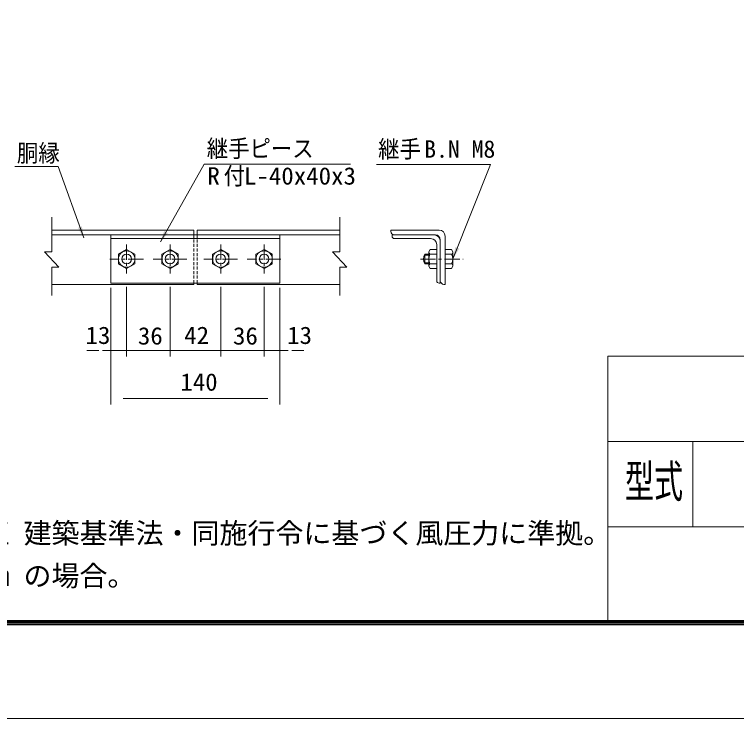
# Model space of a CAD drawing. Units: millimetres, scale not verified, with parts at other scales. Extents: x -4455 to 4455, y -3150 to 3150.
# Drawn here: x 773 to 2569, y -3150 to -1398 of the extents above; entities that cross this region are included whole.
import ezdxf
from ezdxf.enums import TextEntityAlignment as Align

# ---------------------------------------------------------------- set-up
doc = ezdxf.new("R2010")
doc.units = ezdxf.units.MM
doc.header["$LTSCALE"] = 30
doc.linetypes.add('USER1', pattern=[2, 1.25, -0.25, 0.25, -0.25])
doc.linetypes.add('USER2', pattern=[0.375, 0.25, -0.125])
doc.layers.add('0-4_7詳細', color=7, linetype='Continuous', lineweight=18)
doc.layers.add('0-F_D-TTL', color=7, linetype='Continuous', lineweight=9)
doc.layers.add('0-E_D-TTL-TXT', color=7, linetype='Continuous')
doc.styles.add('ＭＳ ゴシック', font='')
doc.styles.get('ＭＳ ゴシック').set_extended_font_data('MS Gothic')

msp = doc.modelspace()

# ---------------------------------------------------------------- linework, layer by layer
at = {"layer": '0-4_7詳細', "color": 4}
for p, q in [((865.58, -1988.46), (865.58, -1902.88)), ((1581.85, -1988.46), (1581.85, -1902.88)), ((847.58, -1988.46), (883.58, -2027.24)), ((865.58, -1988.46), (847.58, -1988.46)), ((1563.85, -1988.46), (1599.85, -2027.24)), ((1581.85, -1988.46), (1563.85, -1988.46)), ((865.58, -2027.24), (865.58, -2097.43)), ((865.58, -2027.24), (883.58, -2027.24)), ((1581.85, -2027.24), (1599.85, -2027.24)), ((1581.85, -2027.24), (1581.85, -2097.43))]:
    msp.add_line(p, q, dxfattribs=at)
at = {"layer": '0-4_7詳細', "lineweight": 9}
for p, q in [((1218.71, -1934.81), (865.58, -1934.81)), ((1218.71, -1946.81), (1218.71, -1934.81)), ((1581.85, -1934.81), (1227.11, -1934.81)), ((1227.11, -1946.81), (1227.11, -1934.81)), ((1581.85, -1946.81), (865.58, -1946.81)), ((1012.91, -1946.81), (1012.91, -2066.81)), ((1432.91, -1955.81), (1012.91, -1955.81)), ((1432.91, -1946.81), (1432.91, -2066.81)), ((1817.2, -1946.81), (1712.2, -1946.81)), ((1712.2, -1946.81), (1712.2, -1949.81)), ((1820.2, -1946.81), (1718.2, -1946.81)), ((1808.2, -1955.81), (1718.2, -1955.81)), ((1844.2, -2069.81), (1844.2, -1949.81)), ((1823.2, -1970.81), (1823.2, -2045.81)), ((1823.2, -2060.81), (1823.2, -1970.81)), ((1832.2, -2060.81), (1832.2, -1958.81)), ((1832.2, -2066.81), (1832.2, -1961.81)), ((1804, -2024.57), (1804, -1989.05)), ((1823.2, -2030.33), (1823.2, -1983.29)), ((1844.2, -1983.29), (1844.2, -2030.33)), ((1863.4, -1989.17), (1863.4, -2024.45)), ((1793.34, -2018.81), (1793.34, -1994.81)), ((1804, -1994.81), (1793.34, -1994.81)), ((1806.06, -1994.81), (1823.2, -1994.81)), ((1860, -1994.81), (1844.2, -1994.81)), ((1804, -2018.81), (1793.34, -2018.81)), ((1804, -2024.57), (1807.32, -2030.33)), ((1806.06, -2018.81), (1823.2, -2018.81)), ((1860, -2018.81), (1844.2, -2018.81)), ((1807.32, -2030.33), (1823.2, -2030.33)), ((1218.71, -2069.81), (1218.71, -2063.81)), ((1227.11, -2069.81), (1227.11, -2063.81)), ((1218.71, -2069.81), (865.58, -2069.81)), ((1432.91, -2066.81), (1012.91, -2066.81)), ((1581.85, -2069.81), (1227.11, -2069.81)), ((1832.2, -2066.81), (1829.2, -2066.81)), ((1844.2, -2069.81), (1841.2, -2069.81))]:
    msp.add_line(p, q, dxfattribs=at)
at = {"layer": '0-4_7詳細', "color": 3, "linetype": 'USER2'}
for p, q in [((1218.71, -1946.81), (1218.71, -2066.81)), ((1227.11, -1946.81), (1227.11, -2066.81))]:
    msp.add_line(p, q, dxfattribs=at)
at = {"layer": '0-4_7詳細', "color": 1, "linetype": 'USER1'}
for p, q in [((1051.91, -1970.86), (1051.91, -2042.61)), ((1159.91, -1970.86), (1159.91, -2042.61)), ((1285.91, -1970.86), (1285.91, -2042.61)), ((1393.91, -1970.86), (1393.91, -2042.61)), ((1093.6, -2006.81), (1010, -2006.81)), ((1201.6, -2006.81), (1118, -2006.81)), ((1327.6, -2006.81), (1244, -2006.81)), ((1435.6, -2006.81), (1352, -2006.81)), ((1782.94, -2006.81), (1888.99, -2006.81))]:
    msp.add_line(p, q, dxfattribs=at)
at = {"layer": '0-4_7詳細', "color": 1}
for p, q in [((1804, -1997.21), (1792.13, -1997.21)), ((1804, -2016.41), (1792.13, -2016.41)), ((1012.91, -2078.81), (1012.91, -2249.12)), ((1012.91, -2078.81), (1012.91, -2369.12)), ((1051.91, -2075.61), (1051.91, -2249.12)), ((1051.91, -2075.61), (1051.91, -2249.12)), ((1159.91, -2075.61), (1159.91, -2249.12)), ((1159.91, -2075.61), (1159.91, -2249.12)), ((1285.91, -2075.61), (1285.91, -2249.12)), ((1285.91, -2075.61), (1285.91, -2249.12)), ((1393.91, -2075.61), (1393.91, -2249.12)), ((1393.91, -2075.61), (1393.91, -2249.12)), ((1432.91, -2078.81), (1432.91, -2249.12)), ((1432.91, -2078.81), (1432.91, -2369.12)), ((982.91, -2234.12), (952.91, -2234.12)), ((1021.91, -2234.12), (991.91, -2234.12)), ((1051.91, -2234.12), (1012.91, -2234.12)), ((1159.91, -2234.12), (1051.91, -2234.12)), ((1081.91, -2234.12), (1111.91, -2234.12)), ((1129.91, -2234.12), (1099.91, -2234.12)), ((1159.91, -2234.12), (1285.91, -2234.12)), ((1189.91, -2234.12), (1219.91, -2234.12)), ((1255.91, -2234.12), (1225.91, -2234.12)), ((1285.91, -2234.12), (1393.91, -2234.12)), ((1315.91, -2234.12), (1345.91, -2234.12)), ((1363.91, -2234.12), (1333.91, -2234.12)), ((1393.91, -2234.12), (1432.91, -2234.12)), ((1423.91, -2234.12), (1453.91, -2234.12)), ((1462.91, -2234.12), (1492.91, -2234.12)), ((1042.91, -2354.12), (1402.91, -2354.12))]:
    msp.add_line(p, q, dxfattribs=at)
for points in [[(773.58, -1776.91), (881.5, -1776.91), (945.17, -1953.83)], [(1608.97, -1770.32), (1244.48, -1770.32), (1136.17, -1964.2)], [(1673.23, -1771.3), (1956.65, -1771.3), (1864.13, -2004.95)]]:
    msp.add_lwpolyline(points, dxfattribs=at)
at = {"layer": '0-4_7詳細', "lineweight": 9}
for points in [[(1829.2, -1934.81), (1709.2, -1934.81), (1709.2, -1937.81)], [(1804, -1989.05), (1807.32, -1983.29), (1823.2, -1983.29)], [(1863.4, -1989.17), (1860, -1983.29), (1844.2, -1983.29)], [(1863.4, -2024.45), (1860, -2030.33), (1844.2, -2030.33)]]:
    msp.add_lwpolyline(points, dxfattribs=at)
for points in [[(1051.91, -1983.29), (1031.54, -1995.05), (1031.54, -2018.57), (1051.91, -2030.33), (1072.28, -2018.57), (1072.28, -1995.05)], [(1159.91, -1983.29), (1139.54, -1995.05), (1139.54, -2018.57), (1159.91, -2030.33), (1180.28, -2018.57), (1180.28, -1995.05)], [(1285.91, -1983.29), (1265.54, -1995.05), (1265.54, -2018.57), (1285.91, -2030.33), (1306.28, -2018.57), (1306.28, -1995.05)], [(1393.91, -1983.29), (1373.54, -1995.05), (1373.54, -2018.57), (1393.91, -2030.33), (1414.28, -2018.57), (1414.28, -1995.05)]]:
    msp.add_lwpolyline(points, close=True, dxfattribs=at)
for centre, radius in [((1051.91, -2006.81), 20.4), ((1159.91, -2006.81), 20.4), ((1285.91, -2006.81), 20.4), ((1393.91, -2006.81), 20.4), ((1051.91, -2006.81), 12), ((1159.91, -2006.81), 12), ((1285.91, -2006.81), 12), ((1393.91, -2006.81), 12)]:
    msp.add_circle(centre, radius, dxfattribs=at)
for centre, radius, start, end in [((1718.2, -1937.81), 9, 180, 270), ((1829.2, -1949.81), 15, 0, 90), ((1718.2, -1949.81), 6, 180, 270), ((1808.2, -1970.81), 15, 0, 90), ((1808.2, -1970.81), 15, 0, 90), ((1817.2, -1961.81), 15, 0, 90), ((1820.2, -1958.81), 12, 0, 90), ((1813.08, -1989.05), 9.09, 180, 219.3382), ((1857.52, -1989.47), 5.88, 294.94299, 2.968), ((1814.12, -2006.81), 24, 150, 210), ((1840, -2006.81), 36, 160.52878, 199.47122), ((1840.49, -2006.81), 22.91, 328.40741, 31.59259), ((1813.08, -2024.57), 9.09, 140.6618, 180), ((1857.52, -2024.14), 5.88, 357.032, 65.05701), ((1829.2, -2060.81), 6, 180, 270), ((1841.2, -2060.81), 9, 180, 270)]:
    msp.add_arc(centre, radius, start, end, dxfattribs=at)
at = {"layer": '0-4_7詳細', "color": 1}
for points in [[(945.85, -1955.71), (930.79, -1929.25), (940.59, -1925.72)], [(1135.2, -1965.94), (1145.28, -1937.21), (1154.38, -1942.29)], [(1863.4, -2006.81), (1869.6, -1976.99), (1879.29, -1980.83)]]:
    msp.add_solid(points, dxfattribs=at)
at = {"layer": '0-F_D-TTL'}
for p, q in [((2248.64, -2248.64), (2248.64, -2906.26)), ((2248.64, -2248.64), (4157.86, -2248.64)), ((2248.64, -2460.77), (4157.86, -2460.77)), ((2460.77, -2460.77), (2460.77, -2672.91)), ((2248.64, -2672.91), (4157.86, -2672.91))]:
    msp.add_line(p, q, dxfattribs=at)
at = {"layer": '0-F_D-TTL', "color": 2, "lineweight": 18}
msp.add_lwpolyline([(-4454.85, 3150.21), (4454.85, 3150.21), (4454.85, -3150.21), (-4454.85, -3150.21)], close=True, dxfattribs=at)
at = {"layer": '0-F_D-TTL'}
for points in [[(-4168.47, 2916.87), (4168.47, 2916.87), (4168.47, -2916.87), (-4168.47, -2916.87)], [(-4165.81, 2914.21), (4165.81, 2914.21), (4165.81, -2914.21), (-4165.81, -2914.21)], [(-4163.16, 2911.56), (4163.16, 2911.56), (4163.16, -2911.56), (-4163.16, -2911.56)], [(-4160.51, 2908.91), (4160.51, 2908.91), (4160.51, -2908.91), (-4160.51, -2908.91)], [(-4157.86, 2906.26), (4157.86, 2906.26), (4157.86, -2906.26), (-4157.86, -2906.26)]]:
    msp.add_lwpolyline(points, close=True, dxfattribs=at)

# ---------------------------------------------------------------- texts
at = {"layer": '0-4_7詳細', "color": 3, "style": 'ＭＳ ゴシック'}
for s, width, p in [('継手ピース', 0.9, (1251.16, -1766.47)), ('継手', 0.9, (1677.48, -1767.71)), ('胴縁', 0.9, (779.06, -1777.73)), ('R', 1.05, (1252.73, -1834.61)), ('付', 0.9, (1293.47, -1834.61)), ('L-40x40x3', 1.05, (1343.81, -1834.61)), ('13', 1.05, (949.65, -2231.15)), ('36', 1.05, (1079.83, -2232.62)), ('42', 1.05, (1195.08, -2231.15)), ('36', 1.05, (1316.49, -2232.62)), ('13', 1.05, (1451.16, -2231.15)), ('140', 1.05, (1185.41, -2347.44))]:
    msp.add_text(s, height=43.33, dxfattribs=dict(at, width=width)).set_placement(p, align=Align.BOTTOM_LEFT)
msp.add_text('B.N M8', height=43.33, dxfattribs=at).set_placement((1792.2, -1767.71), align=Align.BOTTOM_LEFT)
at = {"layer": '0-E_D-TTL-TXT', "style": 'ＭＳ ゴシック', "width": 0.65}
msp.add_text('型式', height=81.64, dxfattribs=at).set_placement((2291.35, -2624.97), align=Align.BOTTOM_LEFT)
at = {"layer": '0-E_D-TTL-TXT', "style": 'ＭＳ ゴシック'}
for s, p in [('（設計条件）風荷重：昭和57年改正 建築基準法・同施行令に基づく風圧力に準拠。', (-352.62, -2729.76)), ('（基礎条件）長期許容地耐力98kN/m の場合。', (-352.62, -2835.83))]:
    msp.add_text(s, height=51.03, dxfattribs=at).set_placement(p, align=Align.BOTTOM_LEFT)

doc.saveas('drawing.dxf')
